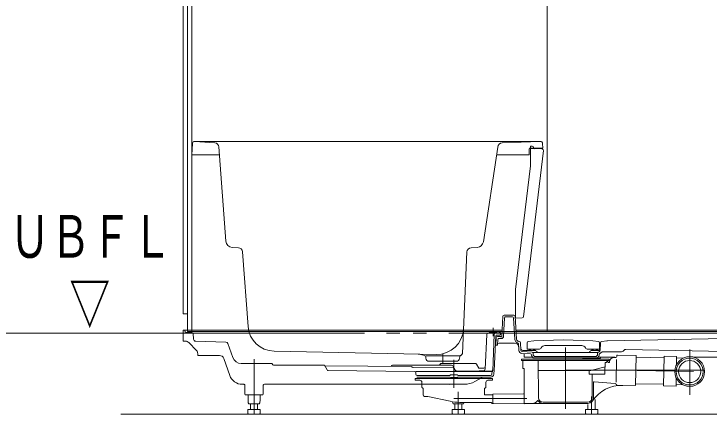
# Model space of a CAD drawing. Units: millimetres on the paper. Extents: x -305 to 305, y -152 to 152.
# Drawn here: x -274.12 to -242.81, y 32.41 to 50.43 of the extents above; entities that cross this region are included whole.
import ezdxf
from ezdxf.enums import TextEntityAlignment as Align

# ---------------------------------------------------------------- set-up
doc = ezdxf.new("R2010")
doc.units = ezdxf.units.MM
for name, pattern in [('DASHED2', [3, 2, -1]), ('LONG_CHAIN', [21, 18, -1, 1, -1]), ('LONG_DOUBLE_CHAIN', [21.8, 18, -1, 0.6, -0.6, 0.6, -1])]:
    doc.linetypes.add(name, pattern=pattern)
doc.layers.add('0-1_VIEW0002', color=7, linetype='Continuous', lineweight=9)
doc.styles.add('ＭＳ ゴシック', font='')
doc.styles.get('ＭＳ ゴシック').set_extended_font_data('MS Gothic')

msp = doc.modelspace()

# ---------------------------------------------------------------- linework, layer by layer
at = {"layer": '0-1_VIEW0002', "color": 5}
for p, q in [((-266.5, 36.933), (-266.5, 76.053)), ((-266.3, 36.133), (-266.3, 75.853)), ((-266.1, 36.133), (-266.1, 75.853)), ((-250.1, 36.133), (-250.1, 51.023)), ((-252.141, 35.922), (-252.102, 36.816)), ((-252.059, 35.918), (-252.023, 36.753)), ((-252.042, 36.873), (-251.596, 36.873)), ((-251.983, 36.791), (-251.654, 36.791)), ((-251.555, 35.776), (-251.615, 36.754)), ((-251.473, 35.781), (-251.536, 36.817)), ((-252.129, 36.193), (-266.5, 36.193)), ((-266.491, 35.693), (-266.5, 36.193)), ((-266.419, 36.174), (-266.419, 36.152)), ((-266.359, 36.093), (-266.097, 36.093)), ((-266.026, 35.786), (-266.037, 36.036)), ((-252.762, 36.053), (-252.761, 36.053)), ((-252.761, 36.053), (-252.422, 36.053)), ((-252.7, 36.093), (-252.72, 36.053)), ((-252.7, 36.093), (-252.36, 36.093)), ((-252.422, 36.053), (-252.325, 36.053)), ((-252.34, 36.053), (-252.36, 36.093)), ((-252.277, 36.076), (-252.282, 36.071)), ((-252.26, 36.093), (-252.201, 36.093)), ((-252.203, 35.991), (-252.201, 36.093)), ((-229.7, 36.193), (-251.498, 36.193)), ((-230.6, 36.053), (-247.399, 35.713)), ((-252.89, 34.436), (-252.822, 35.996)), ((-252.553, 34.364), (-252.482, 35.996)), ((-252.481, 34.361), (-252.413, 35.933)), ((-252.417, 35.513), (-252.402, 35.856)), ((-252.417, 35.513), (-252.402, 35.856)), ((-252.373, 35.971), (-252.223, 35.971)), ((-252.342, 35.913), (-252.211, 35.913)), ((-252.334, 35.532), (-252.324, 35.773)), ((-252.284, 35.811), (-252.171, 35.811)), ((-250.948, 35.68), (-250.699, 35.713)), ((-249.37, 35.763), (-250.699, 35.713)), ((-249.37, 35.763), (-248.041, 35.713)), ((-247.792, 35.68), (-248.041, 35.713)), ((-247.65, 35.68), (-247.399, 35.713)), ((-266.385, 35.693), (-266.491, 35.693)), ((-265.893, 35.27), (-266.241, 35.632)), ((-264.568, 35.655), (-265.929, 35.691)), ((-264.477, 35.588), (-264.254, 34.96)), ((-252.417, 35.513), (-252.354, 35.513)), ((-252.273, 35.613), (-251.576, 35.613)), ((-251.356, 35.682), (-251.392, 35.689)), ((-251.368, 35.281), (-251.386, 35.574)), ((-251.286, 35.286), (-251.307, 35.627)), ((-251, 35.622), (-251.004, 35.358)), ((-250.37, 35.397), (-250.387, 35.367)), ((-248.543, 35.497), (-250.197, 35.497)), ((-248.369, 35.397), (-248.352, 35.367)), ((-247.74, 35.622), (-247.735, 35.358)), ((-247.717, 35.274), (-247.702, 35.623)), ((-265.836, 35.053), (-265.837, 35.135)), ((-251.236, 35.148), (-250.842, 35.119)), ((-251.23, 35.229), (-250.781, 35.197)), ((-250.642, 35.283), (-251.192, 35.283)), ((-250.984, 35.337), (-250.439, 35.337)), ((-250.915, 35.32), (-250.915, 35.337)), ((-250.838, 35.284), (-250.908, 35.311)), ((-250.831, 35.283), (-250.738, 35.283)), ((-250.805, 35.081), (-250.804, 35.067)), ((-250.731, 35.284), (-250.661, 35.311)), ((-247.832, 35.193), (-250.728, 35.193)), ((-250.725, 35.14), (-250.722, 35.071)), ((-250.655, 35.32), (-250.655, 35.337)), ((-247.755, 35.337), (-248.3, 35.337)), ((-247.774, 35.283), (-248.098, 35.283)), ((-248.085, 35.32), (-248.085, 35.337)), ((-248.008, 35.284), (-248.078, 35.311)), ((-247.908, 35.283), (-248.001, 35.283)), ((-247.901, 35.284), (-247.831, 35.311)), ((-247.837, 35.071), (-247.834, 35.153)), ((-247.825, 35.32), (-247.825, 35.337)), ((-247.794, 35.207), (-247.757, 35.22)), ((-247.755, 35.067), (-247.753, 35.107)), ((-246.793, 35.213), (-247.617, 35.213)), ((-246.096, 35.055), (-246.926, 35.072)), ((-246.651, 35.272), (-246.63, 35.293)), ((-246.557, 35.322), (-232.931, 35.05)), ((-264.855, 35.053), (-265.836, 35.053)), ((-264.666, 34.92), (-264.395, 34.153)), ((-251.25, 34.872), (-251.25, 34.832)), ((-247.31, 34.832), (-251.25, 34.832)), ((-247.429, 34.892), (-251.23, 34.892)), ((-251.2, 34.822), (-251.2, 34.482)), ((-251.193, 34.833), (-250.693, 34.833)), ((-251.19, 34.832), (-251.162, 34.832)), ((-250.921, 34.832), (-251.06, 34.832)), ((-250.494, 34.941), (-250.672, 34.941)), ((-250.494, 35.013), (-250.662, 35.013)), ((-250.499, 34.832), (-250.484, 33.15)), ((-248.066, 35.013), (-250.494, 35.013)), ((-248.066, 34.941), (-250.494, 34.941)), ((-247.729, 34.913), (-248.469, 34.913)), ((-247.897, 35.013), (-248.066, 35.013)), ((-248.066, 34.941), (-247.887, 34.941)), ((-247.801, 34.973), (-247.053, 34.973)), ((-247.69, 34.953), (-247.69, 34.973)), ((-247.64, 34.892), (-247.33, 34.892)), ((-247.417, 34.812), (-247.418, 34.752)), ((-247.417, 34.812), (-247.397, 34.832)), ((-247.36, 34.832), (-247.36, 34.752)), ((-247.31, 34.872), (-247.31, 34.832)), ((-247.284, 34.772), (-247.284, 34.752)), ((-247.094, 34.962), (-247.007, 34.962)), ((-246.97, 34.875), (-246.991, 33.847)), ((-246.967, 35.033), (-246.967, 35.001)), ((-246.086, 35.045), (-246.114, 33.705)), ((-246.088, 34.978), (-244.827, 34.952)), ((-244.826, 35.021), (-244.853, 33.681)), ((-244.266, 35.01), (-244.826, 35.021)), ((-244.266, 35.01), (-244.273, 34.638)), ((-243.966, 34.934), (-244.267, 34.94)), ((-243.501, 34.973), (-231.063, 34.973)), ((-263.877, 34.693), (-262.528, 34.693)), ((-262.58, 34.693), (-262.534, 34.693)), ((-262.451, 34.635), (-262.482, 34.672)), ((-262.405, 34.613), (-261.995, 34.613)), ((-261.995, 34.613), (-260.134, 34.613)), ((-260.014, 34.403), (-260.135, 34.613)), ((-260.123, 34.591), (-256.219, 34.552)), ((-257.13, 34.562), (-257.117, 34.583)), ((-257.065, 34.613), (-256.58, 34.613)), ((-256.58, 34.613), (-254.404, 34.613)), ((-254.334, 34.494), (-256.13, 34.512)), ((-254.917, 34.663), (-254.946, 34.613)), ((-254.865, 34.693), (-253.334, 34.693)), ((-254.352, 34.583), (-254.283, 34.464)), ((-254.283, 34.464), (-254.239, 34.388)), ((-253.176, 34.479), (-253.282, 34.663)), ((-252.946, 34.479), (-253.176, 34.479)), ((-251.19, 34.472), (-251.14, 34.472)), ((-251.13, 34.462), (-251.13, 33.364)), ((-251.13, 34.462), (-251.13, 33.348)), ((-248.137, 34.372), (-247.48, 34.536)), ((-247.496, 34.532), (-247.496, 34.212)), ((-247.48, 34.732), (-247.48, 34.532)), ((-247.48, 34.722), (-247.48, 34.682)), ((-247.47, 34.742), (-247.428, 34.742)), ((-247.35, 34.742), (-247.294, 34.742)), ((-256.074, 34.334), (-259.963, 34.373)), ((-252.582, 34.333), (-256.018, 34.333)), ((-256.015, 34.276), (-256.012, 34.211)), ((-255.764, 34.153), (-255.952, 34.153)), ((-255.528, 34.153), (-255.764, 34.153)), ((-254.484, 34.153), (-255.528, 34.153)), ((-254.46, 34.177), (-254.484, 34.153)), ((-254.46, 34.177), (-254.14, 34.177)), ((-254.14, 34.177), (-254.116, 34.153)), ((-254.116, 34.153), (-253.072, 34.153)), ((-253.072, 34.153), (-252.836, 34.153)), ((-252.985, 34.34), (-252.984, 34.34)), ((-252.977, 34.34), (-252.984, 34.34)), ((-252.967, 34.34), (-252.977, 34.34)), ((-252.647, 34.153), (-252.836, 34.153)), ((-252.65, 34.339), (-252.791, 34.339)), ((-252.587, 34.211), (-252.584, 34.277)), ((-252.505, 34.207), (-252.502, 34.287)), ((-250.495, 34.372), (-248.137, 34.372)), ((-248.21, 34.362), (-248.21, 34.232)), ((-248.19, 34.212), (-247.496, 34.212)), ((-248.066, 34.202), (-248.075, 33.15)), ((-256.04, 34.012), (-256.04, 33.962)), ((-252.57, 34.022), (-256.03, 34.022)), ((-255.967, 33.942), (-256.02, 33.942)), ((-255.967, 33.942), (-255.835, 33.936)), ((-255.528, 34.081), (-255.962, 34.081)), ((-255.74, 33.836), (-255.74, 33.625)), ((-254.484, 34.081), (-255.528, 34.081)), ((-254.46, 34.057), (-254.484, 34.081)), ((-254.116, 34.081), (-253.072, 34.081)), ((-253.002, 34.081), (-253.35, 33.884)), ((-253.072, 34.081), (-252.637, 34.081)), ((-252.86, 33.836), (-252.86, 33.652)), ((-252.632, 33.942), (-252.764, 33.936)), ((-252.634, 34.022), (-252.57, 34.022)), ((-252.632, 33.942), (-252.58, 33.942)), ((-252.56, 34.012), (-252.56, 33.962)), ((-248.01, 33.846), (-248.01, 33.152)), ((-247.988, 33.866), (-247.03, 33.791)), ((-244.286, 34.042), (-244.293, 33.67)), ((-263.829, 33.753), (-263.765, 33.753)), ((-263.709, 33.313), (-263.716, 33.714)), ((-262.89, 33.313), (-262.883, 33.714)), ((-253.835, 33.753), (-262.835, 33.753)), ((-255.722, 33.592), (-255.697, 33.575)), ((-255.68, 33.272), (-255.68, 33.542)), ((-254.519, 33.732), (-254.519, 33.733)), ((-253.684, 33.73), (-253.681, 33.732)), ((-252.92, 33.296), (-252.92, 33.542)), ((-252.877, 33.592), (-252.902, 33.575)), ((-252.86, 33.652), (-252.86, 33.625)), ((-246.124, 33.696), (-246.954, 33.713)), ((-246.112, 33.778), (-244.852, 33.753)), ((-244.293, 33.67), (-244.853, 33.681)), ((-243.99, 33.734), (-244.292, 33.74)), ((-263.669, 33.273), (-262.929, 33.273)), ((-263.572, 33.273), (-263.572, 33.053)), ((-263.028, 33.273), (-263.028, 33.053)), ((-255.48, 33.212), (-255.62, 33.212)), ((-255.48, 33.212), (-254.467, 32.988)), ((-252.9, 33.276), (-252.54, 33.275)), ((-252.54, 32.939), (-252.54, 33.306)), ((-252.53, 33.316), (-251.149, 33.328)), ((-251.13, 32.879), (-251.13, 33.329)), ((-249.28, 33.411), (-249.275, 33.411)), ((-252.61, 32.942), (-254.037, 32.942)), ((-253.836, 32.943), (-253.87, 32.873)), ((-252.6, 32.932), (-252.6, 32.912)), ((-252.56, 32.892), (-252.58, 32.892)), ((-252.54, 32.902), (-252.54, 32.939)), ((-252.54, 32.939), (-252.54, 32.912)), ((-252.53, 32.892), (-251.13, 32.879)), ((-248.27, 32.892), (-251.13, 32.892)), ((-250.284, 32.952), (-248.275, 32.952)), ((-247.94, 33.064), (-247.94, 32.613)), ((-263.577, 32.613), (-263.023, 32.613)), ((-263.577, 32.613), (-263.577, 32.44)), ((-263.07, 32.873), (-263.53, 32.873)), ((-263.46, 32.873), (-263.46, 32.613)), ((-263.14, 32.873), (-263.14, 32.613)), ((-263.023, 32.613), (-263.023, 32.44)), ((-254.377, 32.613), (-254.377, 32.44)), ((-254.377, 32.613), (-253.823, 32.613)), ((-253.87, 32.873), (-254.33, 32.873)), ((-254.26, 32.873), (-254.26, 32.613)), ((-253.94, 32.873), (-253.94, 32.613)), ((-253.823, 32.613), (-253.823, 32.44)), ((-248.377, 32.613), (-247.823, 32.613)), ((-248.377, 32.613), (-248.377, 32.44)), ((-248.26, 32.84), (-248.26, 32.613)), ((-247.823, 32.613), (-247.823, 32.44)), ((-263.53, 32.413), (-263.577, 32.44)), ((-263.53, 32.413), (-263.07, 32.413)), ((-263.023, 32.44), (-263.07, 32.413)), ((-254.33, 32.413), (-254.377, 32.44)), ((-254.33, 32.413), (-253.87, 32.413)), ((-253.823, 32.44), (-253.87, 32.413)), ((-248.33, 32.413), (-248.377, 32.44)), ((-248.33, 32.413), (-247.87, 32.413)), ((-247.823, 32.44), (-247.87, 32.413))]:
    msp.add_line(p, q, dxfattribs=at)
at = {"layer": '0-1_VIEW0002'}
for p, q in [((-265.973, 44.693), (-250.403, 44.693)), ((-265.966, 44.693), (-265.068, 44.626)), ((-250.407, 44.693), (-252.119, 44.621)), ((-250.856, 44.483), (-250.856, 44.368)), ((-250.768, 44.48), (-250.856, 44.483)), ((-250.303, 44.595), (-250.3, 44.393)), ((-264.571, 40.194), (-264.883, 44.441)), ((-252.973, 40.172), (-252.327, 44.434)), ((-251.162, 36.797), (-250.27, 44.283)), ((-250.909, 44.103), (-250.903, 44.354)), ((-250.863, 44.393), (-250.3, 44.393)), ((-250.328, 44.35), (-250.856, 44.368)), ((-250.856, 43.594), (-250.856, 44.368)), ((-250.71, 44.402), (-250.71, 44.42)), ((-251.2, 44.093), (-252.379, 44.093)), ((-252.379, 44.093), (-250.919, 44.093)), ((-251.52, 38.022), (-250.856, 43.594)), ((-264.008, 39.902), (-264.288, 39.917)), ((-253.254, 39.917), (-253.529, 39.903)), ((-263.819, 39.717), (-263.572, 36.356)), ((-253.718, 39.712), (-253.917, 35.146)), ((-251.52, 38.022), (-251.52, 36.733)), ((-266.3, 36.933), (-266.5, 36.933)), ((-251.52, 36.733), (-251.22, 36.744)), ((-266.3, 36.133), (-229.9, 36.133)), ((-262.4, 35.244), (-255.092, 35.098)), ((-255.885, 35.112), (-255.606, 35.044)), ((-254.037, 35.033), (-255.562, 35.033)), ((-255.557, 34.926), (-255.56, 34.989)), ((-255.417, 34.793), (-254.183, 34.793)), ((-254.043, 34.926), (-254.039, 34.996)), ((-254.043, 34.926), (-254.039, 34.996)), ((-254.001, 35.049), (-253.981, 35.057)), ((-226.553, 32.413), (-269.3, 32.413))]:
    msp.add_line(p, q, dxfattribs=at)
at = {"layer": '0-1_VIEW0002', "linetype": 'LONG_DOUBLE_CHAIN'}
msp.add_line((-276.329, 36.053), (-222.5, 36.053), dxfattribs=at)
at = {"layer": '0-1_VIEW0002', "color": 5, "linetype": 'LONG_CHAIN'}
for p, q in [((-252.53, 36.291), (-252.53, 35.923)), ((-249.28, 35.404), (-249.28, 34.654)), ((-243.68, 35.327), (-243.68, 33.274)), ((-263.3, 34.893), (-263.3, 32.413)), ((-254.3, 34.851), (-254.3, 33.819)), ((-254.3, 34.769), (-254.3, 33.593)), ((-249.28, 35.034), (-249.28, 32.656)), ((-249.28, 35.006), (-249.28, 34.447)), ((-249.28, 34.393), (-243.013, 34.393)), ((-246.9, 34.393), (-243.509, 34.324)), ((-254.1, 32.413), (-254.1, 33.408)), ((-248.1, 32.413), (-248.1, 33.208)), ((-254.3, 33.112), (-251.759, 33.112)), ((-252.714, 33.112), (-251.021, 33.112))]:
    msp.add_line(p, q, dxfattribs=at)
at = {"layer": '0-1_VIEW0002', "linetype": 'LONG_CHAIN'}
msp.add_line((-254.8, 34.713), (-254.8, 35.113), dxfattribs=at)
at = {"layer": '0-1_VIEW0002', "color": 5, "linetype": 'DASHED2'}
msp.add_line((-248.143, 34.212), (-247.688, 34.212), dxfattribs=at)
at = {"layer": '0-1_VIEW0002'}
msp.add_lwpolyline([(-264.858, 44.093), (-266.1, 44.093), (-266.073, 44.598)], dxfattribs=at)
at = {"layer": '0-1_VIEW0002', "color": 5}
for points in [[(-250.758, 34.973), (-251.136, 34.973), (-251.139, 35.141)], [(-252.989, 34.354), (-253.026, 34.354), (-253.159, 34.354), (-253.291, 34.353), (-253.424, 34.353), (-253.556, 34.353), (-253.688, 34.353), (-253.821, 34.352), (-253.953, 34.352), (-254.086, 34.352), (-254.175, 34.352)], [(-252.791, 34.339), (-252.902, 34.339), (-252.939, 34.339), (-252.967, 34.34)], [(-254.46, 34.057), (-254.14, 34.057), (-254.116, 34.081)], [(-263.572, 33.053), (-263.559, 32.926), (-263.53, 32.873)], [(-263.028, 33.053), (-263.04, 32.926), (-263.07, 32.873)], [(-254.367, 32.971), (-254.351, 32.898), (-254.33, 32.873)]]:
    msp.add_lwpolyline(points, dxfattribs=at)
for radius in [0.67, 0.604, 0.5]:
    msp.add_circle((-243.68, 34.328), radius, dxfattribs=at)
at = {"layer": '0-1_VIEW0002'}
for centre, radius, start, end in [((-265.973, 44.593), 0.1, 86.7931, 177), ((-265.083, 44.426), 0.2, 4.2, 85.7239), ((-252.109, 44.401), 0.22, 92.4182, 171.3784), ((-250.77, 44.42), 0.06, 0, 88.0002), ((-250.403, 44.593), 0.1, 1, 91.4971), ((-250.863, 44.353), 0.04, 90, 178.5), ((-250.67, 44.402), 0.04, 180, 268), ((-250.33, 44.29), 0.06, 353.2049, 88), ((-250.919, 44.103), 0.01, 270, 358.5), ((-264.272, 40.216), 0.3, 184.2, 267.0447), ((-253.27, 40.217), 0.3, 273, 351.3784), ((-264.019, 39.703), 0.2, 4.2, 87.0447), ((-253.518, 39.703), 0.2, 93, 177.5), ((-251.222, 36.804), 0.06, 272, 353.2049), ((-262.376, 36.444), 1.2, 184.2, 268.8542), ((-255.068, 36.298), 1.2, 268.8542, 357.5), ((-255.909, 35.015), 0.1, 76.341, 88.8542), ((-254.017, 35.15), 0.1, 291.4815, 357.5), ((-255.62, 34.985), 0.06, 3, 76.341), ((-255.417, 34.933), 0.14, 183, 270), ((-254.183, 34.933), 0.14, 270, 357), ((-253.979, 34.993), 0.06, 111.4815, 177)]:
    msp.add_arc(centre, radius, start, end, dxfattribs=at)
at = {"layer": '0-1_VIEW0002', "color": 5}
for centre, radius, start, end in [((-252.042, 36.813), 0.06, 90, 177.5), ((-251.983, 36.751), 0.04, 90, 177.5), ((-251.654, 36.751), 0.04, 3.5, 90), ((-251.596, 36.813), 0.06, 3.5, 90), ((-266.439, 36.173), 0.02, 1, 90), ((-266.359, 36.153), 0.06, 181, 270), ((-266.097, 36.033), 0.06, 2.5, 90), ((-252.762, 35.993), 0.06, 90, 177.5), ((-252.422, 35.993), 0.06, 90, 177.5), ((-252.325, 36.113), 0.06, 270, 315), ((-252.235, 36.033), 0.06, 90, 135), ((-265.926, 35.791), 0.1, 182.5, 268.4951), ((-252.373, 35.931), 0.04, 90, 177.5), ((-252.342, 35.853), 0.06, 90, 177.5), ((-252.284, 35.771), 0.04, 90, 177.5), ((-252.223, 35.991), 0.02, 270, 359), ((-252.211, 35.893), 0.02, 36.8699, 90), ((-252.171, 35.923), 0.03, 216.8699, 357.5), ((-252.171, 35.923), 0.112, 270, 357.5), ((-251.373, 35.787), 0.182, 183.5, 256.2892), ((-251.373, 35.787), 0.1, 183.5, 259.2782), ((-247.384, 35.514), 0.2, 91.1592, 97.5946), ((-266.385, 35.493), 0.2, 43.8561, 90), ((-264.571, 35.555), 0.1, 19.5024, 88.4951), ((-252.354, 35.533), 0.02, 270, 357.5), ((-252.273, 35.553), 0.06, 90, 177.5), ((-251.576, 35.413), 0.2, 3.5, 90), ((-251.426, 35.571), 0.04, 3.5, 76.2892), ((-251.367, 35.623), 0.06, 3.5, 79.2782), ((-250.94, 35.621), 0.06, 97.5946, 179), ((-250.197, 35.297), 0.2, 90, 150), ((-248.543, 35.297), 0.2, 30, 90), ((-247.8, 35.621), 0.06, 1, 82.4054), ((-247.642, 35.62), 0.06, 97.5946, 177.5), ((-266.037, 35.131), 0.2, 1, 43.8561), ((-251.226, 35.289), 0.142, 183.5, 265.8794), ((-251.192, 35.383), 0.1, 183.5, 270), ((-251.226, 35.289), 0.06, 183.5, 265.8794), ((-250.984, 35.357), 0.02, 179, 270), ((-250.905, 35.32), 0.01, 180, 249.444), ((-250.845, 35.079), 0.04, 2.5, 85.8794), ((-250.831, 35.303), 0.02, 249.444, 270), ((-250.785, 35.137), 0.06, 2.5, 85.8794), ((-250.738, 35.303), 0.02, 270, 290.5561), ((-250.662, 35.073), 0.06, 182.5, 270), ((-250.665, 35.32), 0.01, 290.5561, 0), ((-250.642, 35.223), 0.06, 25.5556, 90), ((-250.535, 35.278), 0.06, 207.3269, 272.6017), ((-250.439, 35.397), 0.06, 270, 330), ((-248.3, 35.397), 0.06, 210, 270), ((-248.206, 35.276), 0.06, 268.5795, 334.0747), ((-248.098, 35.223), 0.06, 90, 155.6322), ((-248.075, 35.32), 0.01, 180, 249.444), ((-248.001, 35.303), 0.02, 249.444, 270), ((-247.908, 35.303), 0.02, 270, 290.556), ((-247.897, 35.073), 0.06, 270, 357.5), ((-247.774, 35.15), 0.06, 109.5042, 177.5), ((-247.835, 35.32), 0.01, 290.5561, 0), ((-247.774, 35.343), 0.06, 270, 357.5), ((-247.777, 35.276), 0.06, 289.5042, 357.5), ((-247.755, 35.357), 0.02, 270, 1), ((-247.714, 35.106), 0.04, 110.4347, 177.5), ((-247.777, 35.276), 0.142, 290.4347, 322.4728), ((-247.617, 35.153), 0.06, 90, 142.4728), ((-246.927, 35.032), 0.04, 88.8333, 178.8333), ((-246.793, 35.413), 0.2, 270, 315), ((-246.559, 35.222), 0.1, 88.8542, 135), ((-264.855, 34.853), 0.2, 19.5024, 90), ((-263.877, 35.093), 0.4, 199.5025, 270), ((-251.23, 34.872), 0.02, 90, 180), ((-251.19, 34.822), 0.01, 90, 180), ((-250.672, 35.073), 0.132, 182.5, 270), ((-248.469, 34.953), 0.04, 197.4576, 270), ((-247.887, 35.073), 0.132, 270, 357.5), ((-247.73, 34.953), 0.04, 270, 359), ((-247.33, 34.872), 0.02, 0, 90), ((-247.094, 34.772), 0.19, 90, 180), ((-247.007, 35.002), 0.04, 270, 358.8333), ((-246.096, 35.045), 0.01, 358.8333, 88.8333), ((-262.528, 34.633), 0.06, 40, 90), ((-262.528, 34.633), 0.06, 40, 90), ((-262.405, 34.673), 0.06, 220, 270), ((-257.065, 34.553), 0.06, 90, 150), ((-256.22, 34.492), 0.06, 41.2386, 89.4271), ((-256.129, 34.572), 0.06, 221.2387, 269.4271), ((-254.865, 34.633), 0.06, 90, 150), ((-254.404, 34.553), 0.06, 30, 90), ((-254.335, 34.434), 0.06, 30, 89.4271), ((-253.334, 34.633), 0.06, 30, 90), ((-252.99, 34.454), 0.1, 270.1954, 357.5), ((-252.946, 34.539), 0.06, 270, 357.5), ((-251.19, 34.482), 0.01, 180, 270), ((-251.14, 34.462), 0.01, 0, 90), ((-247.47, 34.732), 0.01, 90, 180), ((-247.428, 34.752), 0.01, 270, 359.5), ((-247.35, 34.752), 0.01, 180, 270), ((-247.294, 34.752), 0.01, 270, 0), ((-263.829, 34.353), 0.6, 199.5025, 270), ((-259.962, 34.433), 0.06, 210, 269.4271), ((-256.075, 34.274), 0.06, 2.5, 89.4271), ((-255.952, 34.213), 0.06, 182.5, 270), ((-254.187, 34.418), 0.06, 210, 272.4928), ((-252.99, 34.44), 0.1, 270.3076, 357.8635), ((-252.65, 34.439), 0.1, 270.4117, 357.4994), ((-252.647, 34.213), 0.06, 270, 357.5), ((-252.637, 34.213), 0.132, 270, 357.5), ((-252.524, 34.274), 0.06, 143.7155, 177.5), ((-252.653, 34.369), 0.1, 323.7155, 357.5), ((-252.653, 34.369), 0.172, 331.7971, 357.5), ((-248.22, 34.362), 0.01, 0, 90), ((-248.19, 34.232), 0.02, 180, 270), ((-248.056, 34.202), 0.01, 90, 179.5), ((-256.03, 34.012), 0.01, 90, 180), ((-256.02, 33.962), 0.02, 180, 270), ((-255.84, 33.836), 0.1, 0, 87.5), ((-253.844, 34.753), 1, 270, 299.5778), ((-252.76, 33.836), 0.1, 92.5, 180), ((-252.58, 33.962), 0.02, 270, 0), ((-252.57, 34.012), 0.01, 0, 90), ((-247.99, 33.846), 0.02, 85.5, 180), ((-263.765, 33.693), 0.06, 49.2032, 90), ((-263.756, 33.713), 0.04, 1, 39.8516), ((-262.843, 33.713), 0.04, 140.1483, 179), ((-262.835, 33.693), 0.06, 90, 130.7969), ((-255.7, 33.625), 0.04, 180, 236.3099), ((-255.72, 33.542), 0.04, 0, 56.3099), ((-252.88, 33.542), 0.04, 123.6901, 180), ((-252.9, 33.625), 0.04, 303.6901, 0), ((-246.73, 32.108), 1.6, 88.8333, 145.8572), ((-247.033, 33.751), 0.04, 1.1307, 85.5), ((-246.953, 33.753), 0.04, 181.1308, 268.8333), ((-246.124, 33.706), 0.01, 268.8333, 358.8333), ((-263.669, 33.313), 0.04, 181, 270), ((-262.93, 33.313), 0.04, 270, 359), ((-255.62, 33.272), 0.06, 180, 270), ((-252.9, 33.296), 0.02, 180, 269.75), ((-252.53, 33.306), 0.01, 90.5, 180), ((-251.15, 33.348), 0.02, 270.5, 0), ((-254.037, 34.942), 2, 257.5741, 270), ((-252.61, 32.932), 0.01, 0, 90), ((-252.58, 32.912), 0.02, 180, 270), ((-252.56, 32.912), 0.02, 270, 0), ((-252.53, 32.902), 0.01, 180, 269.5), ((-250.763, 33.152), 0.26, 270, 328.7188), ((-250.524, 33.006), 0.02, 31.2812, 148.7188), ((-250.284, 33.152), 0.26, 211.2812, 270), ((-250.284, 33.152), 0.2, 180.5, 270), ((-248.275, 33.152), 0.2, 270, 359.5), ((-248.27, 33.152), 0.26, 270, 0)]:
    msp.add_arc(centre, radius, start, end, dxfattribs=at)

# ---------------------------------------------------------------- texts
at = {"layer": '0-1_VIEW0002', "style": 'ＭＳ ゴシック', "width": 0.7}
for s, p in [('ＵＢＦＬ', (-274.319, 38.877)), ('▽', (-271.619, 35.879))]:
    msp.add_text(s, height=1.921, dxfattribs=at).set_placement(p, align=Align.BOTTOM_LEFT)

doc.saveas('drawing.dxf')
